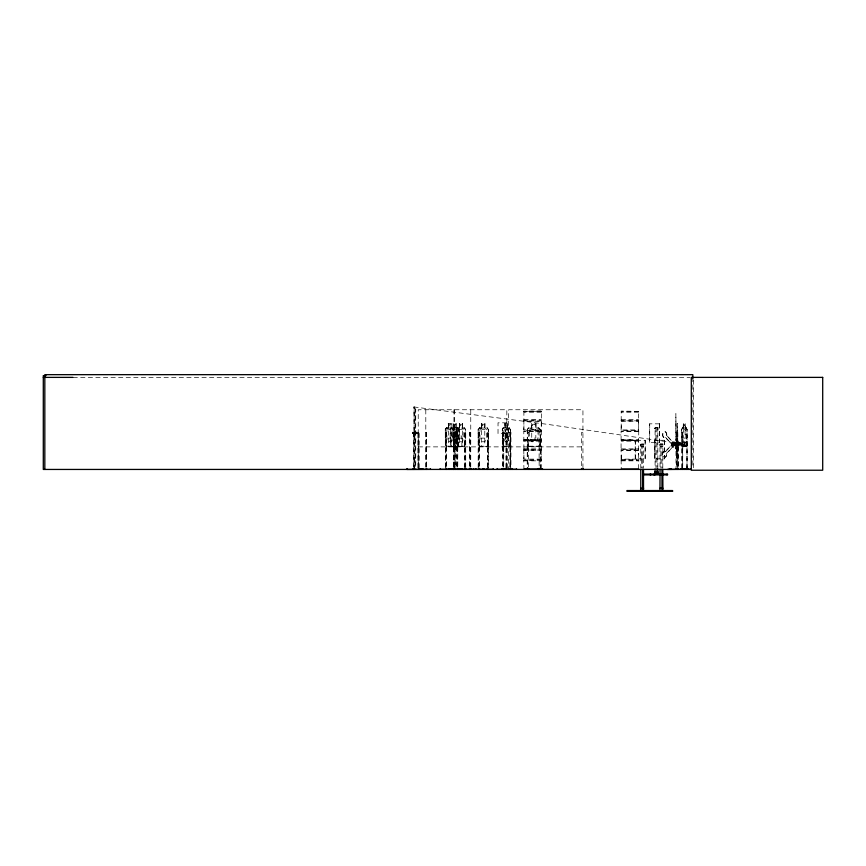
<?xml version="1.0" encoding="UTF-8"?>
<svg xmlns="http://www.w3.org/2000/svg" width="866" height="866" viewBox="0 0 866 866"><rect width="100%" height="100%" fill="white"/><g stroke="black" fill="none" stroke-linecap="round" stroke-linejoin="round"><path stroke-width="0.65" stroke-dasharray="4.33 3.25" d="M523.93 454.866L523.843 459.521M523.93 425.65L523.757 430.554L541.445 430.554L541.272 454.866M541.272 425.65L541.423 411.123L523.724 411.253L541.304 411.101M621.247 454.866L621.236 459.229M621.247 425.65L621.074 430.554L638.762 430.554L638.588 454.866M638.588 425.65L638.588 411.069M674.257 443.327L673.954 445.644L673.954 443.327L676.584 443.197L676.595 445.33L676.584 443.197M412.443 433.087C414.673 435.23 412.411 429.742 412.433 433.606M412.638 433.119C412.617 434.938 412.638 430.857 412.617 432.675M415.593 433.455L415.593 432.34M417.336 433.119C415.474 435.371 417.098 429.904 417.531 433.087C417.304 435.068 417.315 430.889 417.325 432.675M413.591 432.134L413.677 468.095M414.251 433.574L414.251 432.221M414.37 432.134L414.37 433.66M416.362 433.66L416.362 432.134M523.898 411.101L523.887 419.923M523.898 449.032L523.811 431.084L541.38 431.084M541.272 431.636L523.93 431.636M541.272 468.842L541.466 460.03M638.621 411.404L621.182 411.069L621.225 429.915L638.599 429.915L638.61 421.287M638.707 431.084L621.095 431.051L621.074 449.508L638.632 449.129M638.588 431.636L621.247 431.636M638.588 468.842L638.783 460.03M621.063 449.606L621.149 450.147M676.14 444.269C696.145 440.826 675.426 448.491 676.443 443.868M680.708 445.849L680.708 442.558L674.419 442.558L674.419 445.849L676.043 449.097L677.244 445.849L676.671 449.097L676.671 439.625L676.043 439.625L676.043 449.097L678.381 446.824L678.381 467.932M686.348 446.336L687.03 429.536L687.019 469.448M541.434 440.502L523.898 440.653L541.477 440.469L541.304 439.885L523.898 439.863L541.304 440.318L523.8 440.577M666.452 435.436L666.506 435.024A3.096 2.003 -90 0 0 664.384 431.614A3.096 2.003 -90 0 0 662.587 435.446A3.096 2.003 -90 0 0 665.337 437.525L672.362 444.626L673.239 442.743L666.744 435.436L673.239 442.743M666.744 435.436L666.809 435.024A3.096 2.003 -90 0 0 664.677 431.614A3.096 2.003 -90 0 0 662.88 435.446A3.096 2.003 -90 0 0 665.629 437.525L665.867 437.308M676.671 449.097L677.244 445.849M509.316 446.185L510.431 441.79L510.431 429.514L510.226 469.448M509.381 446.336L510.334 441.768M457.843 446.185L458.818 441.768L459.023 429.514L459.023 441.79L458.027 446.336M457.908 446.336L458.915 441.79M453.167 446.336L454.206 441.768L453.286 446.336M464.392 446.336L465.432 441.768L465.421 429.514L464.479 427.901L462.347 427.901M465.529 441.79L464.512 446.336L446.185 446.336L445.373 441.768M487.157 446.185L488.164 441.768M487.233 446.336L488.381 441.79L488.381 429.536L487.309 427.901L484.787 427.901M523.865 449.227L541.402 449.476M621.182 459.478L638.794 459.889M523.865 420.075L523.908 429.915L541.282 429.915L541.282 421.385L523.908 421.385M523.789 449.476L523.908 459.121L541.282 459.121L541.477 459.889M676.043 449.097L677.082 442.558M538.836 446.336L540.384 441.79L538.879 446.336L528.585 446.336M541.423 460.203L523.768 460.257L523.93 468.842M621.063 420.346L638.74 420.259M541.369 420.941L523.811 420.844M681.661 429.579L682.365 427.901M681.802 429.579L682.386 428.053M638.686 450.093L621.106 450.006L621.225 459.121L638.599 459.121L638.588 450.547L621.225 450.601M638.697 440.296L621.214 439.863L638.794 440.469L621.041 440.469L645.257 440.264L645.257 458.839L635.2 458.839L635.2 440.264M621.095 459.716L621.247 468.842M523.768 420.259L541.369 420.172M541.38 450.049L523.811 450.049M638.718 420.844L621.128 420.844M665.564 437.308L672.059 444.626L672.947 442.743M503.243 446.185L502.226 429.536L503.081 427.901L505.04 427.901L504.921 423.333L507.736 423.333L507.649 428.053L508.991 429.579L508.991 438.109L507.649 441.768L505.138 441.768L503.785 438.109M502.312 429.601L503.211 427.901M451.218 427.901L450.266 429.601L451.262 428.053L451.218 423.333L448.242 423.333L448.242 427.901M445.373 468.127L445.276 429.536L446.217 427.901L448.361 427.901M445.373 429.601L446.336 427.901M445.481 429.601L446.38 428.053M457.421 446.336L456.599 441.768L456.501 429.536L457.443 427.901M456.599 429.601L457.562 427.901M478.184 468.127L478.14 429.514L479.439 427.901M478.259 429.579L479.483 428.053M528.628 427.901L527.232 429.536L528.671 427.901L531.648 427.901L531.605 423.333L536.011 423.333L535.967 427.901L538.836 427.901L540.384 429.514L540.373 468.127M665.564 451.651L672.46 444.226L673.337 446.098L666.506 453.936A3.096 2.003 -90 0 1 664.384 457.345A3.096 2.003 -90 0 1 662.587 453.503A3.096 2.003 -90 0 1 665.337 451.424L672.46 444.226M666.441 453.524L673.337 446.098M448.339 428.053L446.856 429.579L446.856 438.109L448.339 441.768L451.121 441.768L452.604 438.109L452.604 429.579L451.121 428.053M459.575 428.053L458.082 429.579L458.082 438.109L459.575 441.768L462.347 441.768L463.83 438.109L463.83 429.579L462.347 428.053M523.962 439.636L541.25 439.657M541.25 441.173L523.962 441.162M621.279 439.636L638.567 439.657M638.567 441.173L621.279 441.162M481.637 428.053L479.948 429.579L479.948 438.109L481.637 441.768L484.787 441.768L486.476 438.109L486.476 429.579L484.787 428.053M638.697 440.632L621.214 440.61M673.802 444.94L679.778 444.204L673.802 444.94L673.705 443.803L673.802 444.94L680.146 444.788L680.243 443.641L679.788 444.355L673.986 444.864L680.146 444.788M683.934 443.868L683.934 444.659M674.441 445.232L673.023 445.947M680.146 443.63L673.423 444.366L680.243 443.641L673.434 444.215L680.524 444.204L673.9 443.803M456.501 429.471L454.466 433.758C453.178 426.7 450.147 429.276 453.892 434.786C449.898 440.686 453.275 443.165 454.509 435.793C455.83 443.165 459.045 440.686 455.094 434.819L456.793 429.482L456.599 468.127M674.084 445.33L674.365 443.197L674.084 445.33L676.595 445.33M73.058 377.381L689.953 377.381M413.905 469.448L413.905 406.944L414.511 406.944L414.511 469.448M414.359 408.979L415.734 408.979L415.734 469.253M523.898 411.404L541.304 411.404M414.511 412.79L414.511 415.063M523.908 419.674L541.282 419.674M621.225 419.674L638.599 419.674M621.225 421.385L638.599 421.385M506.772 422.825L498.026 422.825L498.026 433.66L506.772 433.66M676.021 422.933L676.508 468.03M462.563 427.901L462.563 423.333L459.467 423.333L459.575 446.336M453.254 427.901L451.099 427.901L450.168 429.536L450.168 441.79M456.003 427.901L459.586 427.901M479.331 427.901L481.637 427.901M507.617 427.901L509.479 427.901M682.224 427.901L683.501 427.901M685.125 427.901L686.467 427.901L687.03 429.536M446.261 428.053L464.447 428.053L465.313 429.579L465.356 468.127M479.385 428.053L487.255 428.053M503.124 428.053L509.435 428.053M528.693 428.053L538.782 428.053M682.246 428.053L686.446 428.053M445.276 429.536L445.384 441.79L446.304 446.336M448.339 429.579L451.121 429.579M459.575 429.579L462.347 429.579M478.14 429.514L478.249 441.79L479.299 446.336L487.341 446.336M481.637 429.579L484.787 429.579M488.283 429.536L488.305 468.127M414.165 432.307L413.591 433.66M425.801 432.307L426.592 432.307L426.592 468.095M445.373 432.307L446.553 432.307L446.553 469.448M453.329 432.307L455.538 432.307L455.538 468.095M456.599 432.307L457.778 432.307L457.778 469.448M470.758 432.307L469.534 432.307L469.534 468.095M478.184 432.307L479.439 432.307L479.439 468.127M503.731 432.307L502.594 432.307L502.594 468.127M508.656 432.307L510.951 432.307L510.951 468.127M527.199 432.307L528.541 432.307M540.373 432.307L539.031 432.307L539.172 468.127M582.937 432.307L581.681 432.307L581.681 468.095M677.786 432.307L678.262 469.448M681.802 432.307L682.733 432.307L682.733 468.127M414.37 432.74L413.591 433.097M415.583 432.74L416.351 433.097M413.591 433.054L414.37 433.054M415.583 433.054L416.362 433.054M676.021 436.648L675.87 413.645L676.021 468.03M414.511 437.774L414.511 440.036M448.339 438.109L451.121 438.109M459.575 438.109L462.347 438.109M481.637 438.109L484.787 438.109M676.941 441.595L677.428 468.127M673.077 441.768A2.706 1.743 -90 0 1 674.571 445.849A2.706 1.743 -90 0 1 671.54 445.817A2.706 1.743 -90 0 1 673.077 441.768L673.813 441.768A2.706 1.743 -90 0 1 675.307 445.849A2.706 1.743 -90 0 1 672.276 445.817A2.706 1.743 -90 0 1 673.813 441.768M681.802 468.127L681.596 429.514L681.596 441.79L682.343 446.336M686.89 441.79L686.489 446.336L682.202 446.336L681.596 441.79M683.923 442.526L685.915 442.526M673.023 443.024L674.159 443.738M643.514 444.139L640.775 444.139L640.775 468.008M660.054 444.139L662.793 444.139M673.954 444.496L675.253 444.496M674.419 445.849L683.361 445.849L683.361 446.824L676.898 446.824M683.945 446.001L685.937 446.001M446.261 446.185L464.447 446.185M479.385 446.185L487.255 446.185M503.124 446.185L509.435 446.185M528.693 446.185L538.782 446.185M682.246 446.185L686.446 446.185M503.059 446.336L509.5 446.336M677.786 446.336L677.623 423.333L677.786 468.127M643.644 446.455L640.634 446.455L640.634 444.041L643.644 444.041L643.514 468.008M659.914 446.455L662.923 446.455M418.235 446.878L506.837 446.878M508.656 446.878L582.937 446.878M673.044 447.192L673.791 447.192M523.908 448.88L541.282 448.88M621.225 448.88L638.599 448.88M523.908 450.601L541.282 450.601L541.282 459.283M676.941 455.04L676.79 432.037L676.941 469.448M541.423 459.716L523.757 460.214M621.084 460.203L638.729 460.247M414.511 460.311L414.511 462.585M523.908 460.842L541.282 460.842M621.225 460.842L638.599 460.842M413.905 406.944L547.334 424.329L684.605 444.28M414.511 408.774L413.905 407.247M683.361 445.849L676.043 439.625L683.361 446.824L676.671 439.625M665.857 451.651L665.629 451.424A3.096 2.003 -90 0 0 662.88 453.503A3.096 2.003 -90 0 0 664.677 457.345A3.096 2.003 -90 0 0 666.798 453.936L666.744 453.524M538.739 428.053L540.189 429.579L540.232 468.127M456.014 428.053L457.475 429.579L457.475 438.109L456.014 441.768L453.297 441.768L451.846 438.109L451.846 429.579L453.297 428.053L453.199 423.333M487.201 427.901L488.272 429.601M464.371 427.901L465.432 429.579M453.145 427.901L454.304 429.514L454.13 468.127M453.102 428.053L454.087 429.579M458.006 427.901L459.023 429.514M457.887 427.901L458.926 429.579M509.36 427.901L510.334 429.579M509.316 428.053L510.215 429.579M672.157 444.226L673.044 446.098M638.74 430.51L638.588 429.915M686.327 427.901L686.976 429.601M686.305 428.053L686.835 429.601M528.736 446.185L527.232 441.79L528.628 446.336M541.445 430.64L541.272 429.915M478.259 441.768L479.407 446.336M456.718 441.768L457.529 446.336M450.288 429.536L450.288 441.79L451.262 446.185M450.266 441.768L451.186 446.336L451.121 423.485M503.178 446.336L502.312 441.768L502.442 429.601M693.363 380.044L693.363 468.116M692.832 377.381L692.832 468.116M687.507 468.127L687.507 432.307L686.576 432.307L686.576 468.127M685.212 428.053L685.266 423.333L683.361 423.333L682.538 438.109L683.426 441.768L685.071 441.768L685.948 438.109L685.125 423.333M683.566 423.485L683.566 428.053M679.085 442.558L679.085 445.849M678.706 442.558L678.706 445.849M678.046 442.558L678.046 445.849M676.422 442.558L676.422 445.849M664.33 440.264L664.33 458.839M662.793 468.008L662.923 444.041L659.914 444.041L660.054 468.008M661.97 444.041L661.97 468.008M660.877 444.041L660.877 468.008M659.362 423.831L659.362 442.396M657.824 467.488L657.824 427.696L655.086 427.696L655.086 467.488M657.002 427.598L657.002 467.488M655.908 427.598L655.908 467.488M654.685 440.264L654.685 458.839M649.717 423.831L649.717 442.396M645.051 440.264L645.051 458.839M642.691 444.041L642.691 468.008M641.598 444.041L641.598 468.008M635.406 440.264L635.406 458.839M582.937 468.095L582.937 409.748L508.656 409.748L508.656 468.095M535.827 423.485L535.87 428.053L538.003 429.579L538.003 438.109L535.827 441.768L531.746 441.768L529.559 438.109L529.559 429.579L531.746 428.053L531.648 423.333M528.401 432.307L528.541 469.448M527.383 429.601L527.34 468.127M527.275 429.536L527.199 468.127M510.561 432.307L510.561 468.127M509.912 432.307L509.825 468.127M507.617 423.333L507.519 428.053M507.184 468.095L507.184 432.307L505.95 432.307L505.95 468.095M506.837 468.095L506.837 409.748L418.235 409.748L418.235 468.095M506.296 432.307L506.296 468.095M505.138 423.485L505.138 428.053L503.785 429.579L503.731 468.127M505.04 423.333L505.008 428.053M503.33 432.307L503.33 468.127M502.994 432.307L502.994 468.127M488.63 468.127L488.63 432.307L487.374 432.307L487.374 468.127M487.699 432.307L487.699 469.448M484.895 427.901L485.003 423.333L481.518 423.333L481.637 446.336M484.787 423.485L484.787 446.336M481.734 423.485L481.734 428.053M479.115 432.307L479.115 468.127M478.508 432.307L478.508 468.127M470.758 409.748L470.758 468.095M470.411 432.307L470.411 468.095M469.87 432.307L469.87 468.095M465.735 468.127L465.735 432.307L464.555 432.307L464.555 468.127M464.923 432.307L464.923 468.127M462.444 423.333L462.347 446.336M461.892 446.867L461.892 436.042L455.051 436.042L455.051 446.867M459.684 423.485L459.684 428.053M457.41 432.307L457.41 468.127M456.967 432.307L456.967 468.127M456.111 427.901L456.111 423.333L453.08 423.333L453.08 427.901M456.003 423.333L455.906 428.053M455.191 432.307L455.191 468.095M454.661 432.307L454.661 468.095M454.498 432.307L454.498 468.127M454.314 409.748L454.314 468.095M453.957 409.748L453.957 468.095M453.806 432.307L453.697 468.127M453.492 432.307L453.329 468.127M448.458 423.485L448.458 428.053M448.361 423.333L448.339 446.336M446.185 432.307L446.185 468.127M445.741 432.307L445.741 468.127M426.278 432.307L426.278 468.095M426.126 432.307L426.126 468.095M425.801 409.748L425.801 468.095M419.122 468.095L419.122 432.307L417.888 432.307L417.888 468.095M418.776 432.307L418.776 468.095M415.572 408.979L415.572 469.253M414.154 409.748L414.165 468.095M508.58 440.058L507.714 440.209L506.231 435.793C505.062 443.24 501.988 440.577 505.657 434.786C502.215 429.384 504.975 426.613 506.188 433.758C507.379 426.635 510.323 429.341 506.772 434.819L508.58 440.058M541.272 411.956L523.93 411.956L541.25 411.935M638.588 411.956L621.247 411.956L638.567 411.935M659.567 423.831L649.511 423.831L649.511 442.396L659.567 442.396L659.567 423.831M450.623 424.253L448.837 424.253L448.837 425.769L450.623 425.769L450.623 424.253M455.538 424.253L453.784 424.253L453.784 425.769L455.538 425.769L455.538 424.253M461.849 424.253L460.062 424.253L460.062 425.769L461.849 425.769L461.849 424.253M484.224 424.253L482.2 424.253L482.2 425.769L484.224 425.769L484.224 424.253M507.195 424.253L505.582 424.253L505.582 425.769L507.195 425.769L507.195 424.253M535.091 424.253L532.471 424.253L532.471 425.769L535.091 425.769L535.091 424.253M684.779 424.253L683.718 424.253L683.718 425.769L684.779 425.769L684.779 424.253M657.965 427.598L654.956 427.598L654.956 430.012L657.965 430.012L657.965 427.598M655.573 428.28L654.512 428.659L655.573 428.28M456.014 429.579L453.297 429.579L453.297 438.109L456.014 438.109L456.014 429.579M507.649 429.579L505.138 429.579L505.138 438.109L507.649 438.109L507.649 429.579M535.827 429.579L531.746 429.579L531.746 438.109L535.827 438.109L535.827 429.579M685.071 429.579L683.426 429.579L683.426 438.109L685.071 438.109L685.071 429.579M415.269 431.647L414.662 431.647L414.662 434.147L415.269 434.147L415.269 431.647M415.117 432.556L414.814 433.227L415.117 432.556M664.536 440.264L654.48 440.264L654.48 458.839L664.536 458.839L664.536 440.264M641.251 444.713L640.19 445.102L641.251 444.713M660.531 444.713L659.47 445.102L660.531 444.713M682.289 468.127L682.289 432.307L682.246 468.127M686.879 445.481A1.743 1.331 -90 0 0 686.262 442.58A1.743 1.331 -90 0 0 684.649 444.734A1.743 1.331 -90 0 0 686.879 445.481M684.876 445.481A1.743 1.331 -90 0 0 684.27 442.58A1.743 1.331 -90 0 0 682.657 444.734A1.743 1.331 -90 0 0 684.876 445.481"/><path stroke-width="1.3" d="M406.955 469.415L406.955 468.744L406.944 469.448L430.391 469.35L430.467 468.679M420.876 469.415L420.876 468.679M675.491 469.329L675.545 468.679M450.905 469.35L450.807 468.679M528.996 469.35L529.083 468.744M508.461 469.253L508.31 468.744M440.004 469.35L482.763 469.35M450.677 469.35L450.742 468.744M451.229 469.35L451.294 468.744M461.903 469.35L461.968 468.744M459.197 469.35L459.272 468.744M473.431 469.35L473.496 468.744M524.904 469.35L529.083 469.253M528.498 469.35L528.541 468.484M46.006 375.638L43.3 375.638L43.3 469.448L691.49 469.415M43.3 377.381L73.004 377.381M523.898 469.091L541.304 469.069M621.214 469.091L638.621 469.069M538.49 468.744L542.679 469.35M691.23 469.253L667.35 469.448M642.615 474.113L667.567 474.113L667.567 474.893L642.615 474.893M643.644 488.24L640.634 488.24L640.667 491.336M659.914 488.24L662.923 488.24M672.525 491.336L626.984 491.336L626.984 490.557L672.525 490.557L672.525 491.336L672.492 490.611M539.074 469.35L539.031 468.484M493.382 469.35L484.062 469.35M502.291 469.35L502.226 468.744M475.78 469.35L475.715 468.744M465.865 469.35L465.8 468.744L465.735 469.448M471.104 469.35L471.039 468.744L470.974 469.448M460.42 469.35L460.366 468.744L460.247 469.415M449.53 469.35L449.616 468.679M516.612 469.35L496.943 469.35L497.062 468.679M505.268 469.329L505.192 468.679M458.764 469.253L458.731 469.448M692.832 378.669L692.832 374.664L44.826 374.664L44.826 469.448M688.394 468.679L688.394 469.448M686.965 468.484L686.965 469.448M686.522 468.484L686.522 469.448M684.984 468.679L684.984 469.448M684.151 468.679L684.151 469.448M683.231 468.582L683.231 469.35M682.787 468.484L682.787 469.448M682.343 468.484L682.343 469.448M680.914 468.679L680.914 469.448M678.262 468.484L678.262 469.448M677.786 468.484L677.786 469.448M677.428 468.484L677.428 469.448M676.941 468.484L676.941 469.448M672.016 490.611L672.016 491.282L671.984 490.557M671.063 468.679L671.063 469.448M670.219 468.679L670.219 469.448M669.299 468.582L669.299 469.35M667.751 490.557L667.751 491.336M667.166 490.557L667.199 491.336M667.015 474.113L667.015 474.893M662.793 469.34L662.923 490.557M662.782 474.113L662.782 474.893M662.198 474.113L662.241 474.893M661.97 469.34L661.97 490.557M660.054 469.34L659.946 491.336M659.394 490.557L659.394 491.336M658.853 490.557L658.853 491.336M657.965 474.113L657.965 471.797L654.956 471.797L654.977 474.893M657.824 468.809L657.824 474.113M657.002 468.809L657.002 474.113M655.681 490.557L655.681 491.336M655.086 468.809L655.086 474.113M655.129 490.557L655.129 491.336M654.436 474.113L654.436 474.893M653.884 474.113L653.884 474.893M653.245 490.557L653.245 491.336M653.213 490.611L653.213 491.282M652.704 490.557L652.704 491.336M650.712 474.113L650.712 474.893M650.16 474.113L650.16 474.893M648.472 490.557L648.472 491.336M647.887 490.557L647.92 491.336M646.815 490.557L646.815 491.336M646.263 490.557L646.263 491.336M643.514 469.34L643.514 490.557M642.691 469.34L642.691 490.557M640.775 469.34L640.775 490.557M640.115 490.557L640.115 491.336M639.573 490.557L639.573 491.336M636.402 490.557L636.402 491.336M635.85 490.557L635.85 491.336M627.536 490.557L627.536 491.336M581.53 468.484L581.53 469.448M542.495 468.679L542.495 469.448M538.89 468.484L538.89 469.448M538.392 468.679L538.392 469.448M529.18 468.679L529.18 469.448M528.682 468.484L528.682 469.448M525.088 468.679L525.088 469.448M516.493 468.679L516.493 469.448M512.066 468.679L512.066 469.448M510.063 468.484L510.063 469.448M509.749 468.484L509.749 469.448M508.559 469.448L508.559 468.679L508.364 469.448M506.188 468.484L506.188 469.448M505.852 468.484L505.852 469.448M503.806 468.484L503.806 469.448M503.417 468.484L503.417 469.448M502.15 468.679L502.15 469.448M493.241 468.679L493.241 469.448M487.59 468.484L487.59 469.448M487.266 468.484L487.266 469.448M483.91 468.679L483.91 469.448M482.903 468.679L482.903 469.448M479.548 468.484L479.548 469.448M479.223 468.484L479.223 469.448M475.64 468.679L475.64 469.448M473.572 468.679L473.572 469.448M469.773 468.484L469.773 469.448M469.426 468.484L469.426 469.448M464.825 468.484L464.825 469.448M464.457 468.484L464.457 469.448M462.033 468.679L462.033 469.448M459.749 468.679L459.749 469.448M459.337 468.679L459.337 469.448M457.876 468.484L457.876 469.448M457.497 468.484L457.497 469.448M455.646 468.484L455.646 469.448M455.3 468.484L455.3 469.448M453.752 468.484L453.752 469.448M453.6 468.484L453.6 469.448M453.438 468.484L453.438 469.448M453.232 468.484L453.232 469.448M451.359 468.679L451.359 469.448M449.432 468.679L449.432 469.448M449.075 468.679L449.075 469.448M446.65 468.484L446.65 469.448M446.271 468.484L446.271 469.448M440.134 468.679L440.134 469.448M426.646 468.484L426.646 469.448M426.332 468.484L426.332 469.448M422.911 468.679L422.911 469.448M421.352 468.679L421.352 469.448M419.22 468.484L419.22 469.448M418.873 468.484L418.873 469.448M414.154 468.484L414.165 469.448M413.667 468.484L413.688 469.448M413.006 468.679L413.006 469.448M822.7 377.381L691.306 377.381L691.306 470.227L822.7 470.227L822.7 377.381M583.121 469.448L583.121 468.679L583.034 469.448"/></g></svg>
